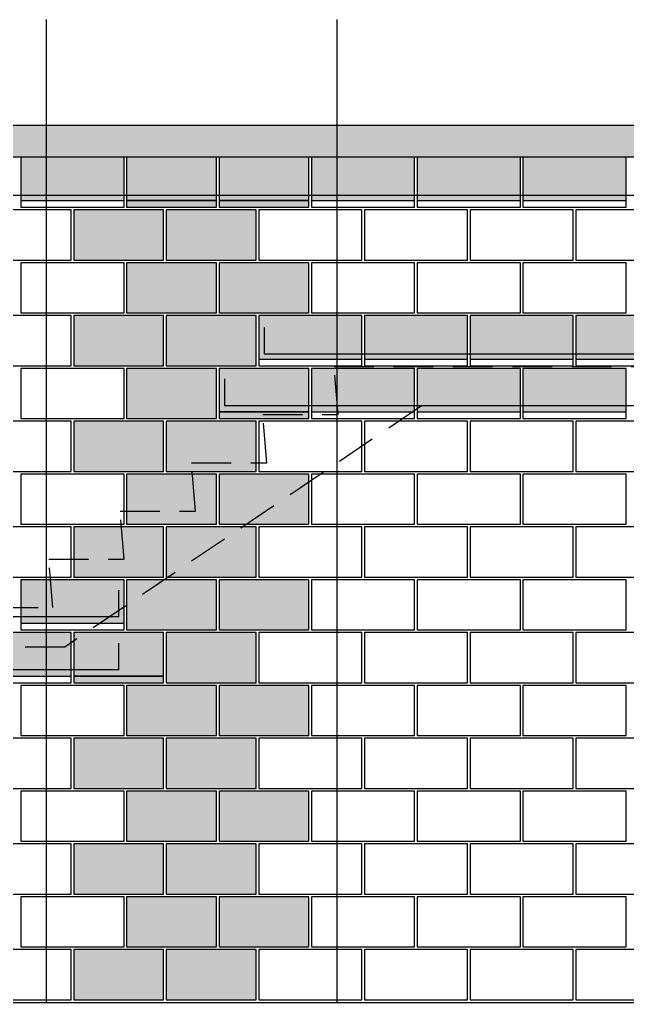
# Model space of a CAD drawing. Extents: x -1.9 to 86, y -1.6 to 60.9.
# Drawn here: x 34.33 to 38.93, y 46.69 to 54.13 of the extents above; entities that cross this region are included whole.
import ezdxf

# ---------------------------------------------------------------- set-up
doc = ezdxf.new("R2010")
doc.units = 0
doc.header["$MEASUREMENT"] = 0
doc.linetypes.add('ESTILO_TQS_0001', pattern=[0.45, 0.3, -0.15])
for name, color, linetype in [('PENA_01', 1, 'CONTINUOUS'), ('PENA_02', 2, 'CONTINUOUS'), ('PENA_05', 5, 'CONTINUOUS'), ('PENA_09', 254, 'CONTINUOUS'), ('PENA_11', 252, 'CONTINUOUS'), ('PENA_21', 100, 'CONTINUOUS')]:
    doc.layers.add(name, color=color, linetype=linetype)

msp = doc.modelspace()

# ---------------------------------------------------------------- linework, layer by layer
at = {"layer": 'PENA_01', "linetype": 'Continuous'}
for p, q in [((34.34111, 52.759658), (35.12111, 52.759658)), ((35.14111, 52.759658), (35.82111, 52.759658)), ((35.84111, 52.759658), (36.52111, 52.759658)), ((36.54111, 52.759658), (37.32111, 52.759658)), ((37.34111, 52.759658), (38.12111, 52.759658)), ((38.14111, 52.759658), (38.92111, 52.759658)), ((36.14111, 51.559658), (36.92111, 51.559658)), ((36.94111, 51.559658), (37.72111, 51.559658)), ((37.74111, 51.559658), (38.52111, 51.559658)), ((38.54111, 51.559658), (39.32111, 51.559658)), ((35.84111, 51.159658), (36.52111, 51.159658)), ((36.54111, 51.159658), (37.32111, 51.159658)), ((37.34111, 51.159658), (38.12111, 51.159658)), ((38.14111, 51.159658), (38.92111, 51.159658)), ((34.34111, 49.559658), (35.12111, 49.559658)), ((33.94111, 49.159658), (34.72111, 49.159658)), ((34.74111, 49.159658), (35.42111, 49.159658))]:
    msp.add_line(p, q, dxfattribs=at)
at = {"layer": 'PENA_01', "linetype": 'ESTILO_TQS_0001'}
msp.add_lwpolyline([(37.372988, 51.204657), (34.672989, 49.379658), (31.92111, 49.379658), (31.92111, 49.679658), (34.58111, 49.679658), (34.55111, 50.044658), (35.12111, 50.044658), (35.09111, 50.409658), (35.66111, 50.409658), (35.63111, 50.774658), (36.20111, 50.774658), (36.17111, 51.139658), (36.74111, 51.139658), (36.71111, 51.504658), (39.34111, 51.504658), (39.34111, 51.204658), (37.372988, 51.204658)], dxfattribs=at)
at = {"layer": 'PENA_02', "linetype": 'Continuous'}
msp.add_line((7.02111, 46.689658), (55.32111, 46.689658), dxfattribs=at)
for points in [[(7.02111, 53.329658), (55.32111, 53.329658), (55.32111, 53.089658), (55.02111, 53.089658), (55.02111, 52.709658), (54.54111, 52.709658), (54.54111, 53.089658), (53.82111, 53.089658), (53.82111, 51.909658), (48.84111, 51.909658), (48.84111, 53.089658), (48.44111, 53.089658), (48.44111, 52.709658), (48.16111, 52.709658), (48.16111, 53.089658), (47.38111, 53.089658), (47.38111, 52.709658), (47.10111, 52.709658), (47.10111, 53.089658), (46.42111, 53.089658), (46.42111, 51.909658), (39.64111, 51.909658), (39.64111, 53.089658), (7.62111, 53.089658)], [(34.34111, 52.709658), (35.12111, 52.709658), (35.12111, 53.089658), (34.34111, 53.089658), (34.34111, 52.709658)], [(35.14111, 52.709658), (35.82111, 52.709658), (35.82111, 53.089658), (35.14111, 53.089658), (35.14111, 52.709658)], [(35.84111, 52.709658), (36.52111, 52.709658), (36.52111, 53.089658), (35.84111, 53.089658), (35.84111, 52.709658)], [(36.54111, 52.709658), (37.32111, 52.709658), (37.32111, 53.089658), (36.54111, 53.089658), (36.54111, 52.709658)], [(37.34111, 52.709658), (38.12111, 52.709658), (38.12111, 53.089658), (37.34111, 53.089658), (37.34111, 52.709658)], [(38.14111, 52.709658), (38.92111, 52.709658), (38.92111, 53.089658), (38.14111, 53.089658), (38.14111, 52.709658)], [(33.94111, 52.309658), (34.72111, 52.309658), (34.72111, 52.689658), (33.94111, 52.689658), (33.94111, 52.309658)], [(34.74111, 52.309658), (35.42111, 52.309658), (35.42111, 52.689658), (34.74111, 52.689658), (34.74111, 52.309658)], [(35.44111, 52.309658), (36.12111, 52.309658), (36.12111, 52.689658), (35.44111, 52.689658), (35.44111, 52.309658)], [(36.14111, 52.309658), (36.92111, 52.309658), (36.92111, 52.689658), (36.14111, 52.689658), (36.14111, 52.309658)], [(36.94111, 52.309658), (37.72111, 52.309658), (37.72111, 52.689658), (36.94111, 52.689658), (36.94111, 52.309658)], [(37.74111, 52.309658), (38.52111, 52.309658), (38.52111, 52.689658), (37.74111, 52.689658), (37.74111, 52.309658)], [(38.54111, 52.309658), (39.32111, 52.309658), (39.32111, 52.689658), (38.54111, 52.689658), (38.54111, 52.309658)], [(34.34111, 51.909658), (35.12111, 51.909658), (35.12111, 52.289658), (34.34111, 52.289658), (34.34111, 51.909658)], [(35.14111, 51.909658), (35.82111, 51.909658), (35.82111, 52.289658), (35.14111, 52.289658), (35.14111, 51.909658)], [(35.84111, 51.909658), (36.52111, 51.909658), (36.52111, 52.289658), (35.84111, 52.289658), (35.84111, 51.909658)], [(36.54111, 51.909658), (37.32111, 51.909658), (37.32111, 52.289658), (36.54111, 52.289658), (36.54111, 51.909658)], [(37.34111, 51.909658), (38.12111, 51.909658), (38.12111, 52.289658), (37.34111, 52.289658), (37.34111, 51.909658)], [(38.14111, 51.909658), (38.92111, 51.909658), (38.92111, 52.289658), (38.14111, 52.289658), (38.14111, 51.909658)], [(33.94111, 51.509658), (34.72111, 51.509658), (34.72111, 51.889658), (33.94111, 51.889658), (33.94111, 51.509658)], [(34.74111, 51.509658), (35.42111, 51.509658), (35.42111, 51.889658), (34.74111, 51.889658), (34.74111, 51.509658)], [(35.44111, 51.509658), (36.12111, 51.509658), (36.12111, 51.889658), (35.44111, 51.889658), (35.44111, 51.509658)], [(36.14111, 51.509658), (36.92111, 51.509658), (36.92111, 51.889658), (36.14111, 51.889658), (36.14111, 51.509658)], [(36.94111, 51.509658), (37.72111, 51.509658), (37.72111, 51.889658), (36.94111, 51.889658), (36.94111, 51.509658)], [(37.74111, 51.509658), (38.52111, 51.509658), (38.52111, 51.889658), (37.74111, 51.889658), (37.74111, 51.509658)], [(38.54111, 51.509658), (39.32111, 51.509658), (39.32111, 51.889658), (38.54111, 51.889658), (38.54111, 51.509658)], [(34.34111, 51.109658), (35.12111, 51.109658), (35.12111, 51.489658), (34.34111, 51.489658), (34.34111, 51.109658)], [(35.14111, 51.109658), (35.82111, 51.109658), (35.82111, 51.489658), (35.14111, 51.489658), (35.14111, 51.109658)], [(35.84111, 51.109658), (36.52111, 51.109658), (36.52111, 51.489658), (35.84111, 51.489658), (35.84111, 51.109658)], [(36.54111, 51.109658), (37.32111, 51.109658), (37.32111, 51.489658), (36.54111, 51.489658), (36.54111, 51.109658)], [(37.34111, 51.109658), (38.12111, 51.109658), (38.12111, 51.489658), (37.34111, 51.489658), (37.34111, 51.109658)], [(38.14111, 51.109658), (38.92111, 51.109658), (38.92111, 51.489658), (38.14111, 51.489658), (38.14111, 51.109658)], [(33.94111, 50.709658), (34.72111, 50.709658), (34.72111, 51.089658), (33.94111, 51.089658), (33.94111, 50.709658)], [(34.74111, 50.709658), (35.42111, 50.709658), (35.42111, 51.089658), (34.74111, 51.089658), (34.74111, 50.709658)], [(35.44111, 50.709658), (36.12111, 50.709658), (36.12111, 51.089658), (35.44111, 51.089658), (35.44111, 50.709658)], [(36.14111, 50.709658), (36.92111, 50.709658), (36.92111, 51.089658), (36.14111, 51.089658), (36.14111, 50.709658)], [(36.94111, 50.709658), (37.72111, 50.709658), (37.72111, 51.089658), (36.94111, 51.089658), (36.94111, 50.709658)], [(37.74111, 50.709658), (38.52111, 50.709658), (38.52111, 51.089658), (37.74111, 51.089658), (37.74111, 50.709658)], [(38.54111, 50.709658), (39.32111, 50.709658), (39.32111, 51.089658), (38.54111, 51.089658), (38.54111, 50.709658)], [(34.34111, 50.309658), (35.12111, 50.309658), (35.12111, 50.689658), (34.34111, 50.689658), (34.34111, 50.309658)], [(35.14111, 50.309658), (35.82111, 50.309658), (35.82111, 50.689658), (35.14111, 50.689658), (35.14111, 50.309658)], [(35.84111, 50.309658), (36.52111, 50.309658), (36.52111, 50.689658), (35.84111, 50.689658), (35.84111, 50.309658)], [(36.54111, 50.309658), (37.32111, 50.309658), (37.32111, 50.689658), (36.54111, 50.689658), (36.54111, 50.309658)], [(37.34111, 50.309658), (38.12111, 50.309658), (38.12111, 50.689658), (37.34111, 50.689658), (37.34111, 50.309658)], [(38.14111, 50.309658), (38.92111, 50.309658), (38.92111, 50.689658), (38.14111, 50.689658), (38.14111, 50.309658)], [(33.94111, 49.909658), (34.72111, 49.909658), (34.72111, 50.289658), (33.94111, 50.289658), (33.94111, 49.909658)], [(34.74111, 49.909658), (35.42111, 49.909658), (35.42111, 50.289658), (34.74111, 50.289658), (34.74111, 49.909658)], [(35.44111, 49.909658), (36.12111, 49.909658), (36.12111, 50.289658), (35.44111, 50.289658), (35.44111, 49.909658)], [(36.14111, 49.909658), (36.92111, 49.909658), (36.92111, 50.289658), (36.14111, 50.289658), (36.14111, 49.909658)], [(36.94111, 49.909658), (37.72111, 49.909658), (37.72111, 50.289658), (36.94111, 50.289658), (36.94111, 49.909658)], [(37.74111, 49.909658), (38.52111, 49.909658), (38.52111, 50.289658), (37.74111, 50.289658), (37.74111, 49.909658)], [(38.54111, 49.909658), (39.32111, 49.909658), (39.32111, 50.289658), (38.54111, 50.289658), (38.54111, 49.909658)], [(34.34111, 49.509658), (35.12111, 49.509658), (35.12111, 49.889658), (34.34111, 49.889658), (34.34111, 49.509658)], [(35.14111, 49.509658), (35.82111, 49.509658), (35.82111, 49.889658), (35.14111, 49.889658), (35.14111, 49.509658)], [(35.84111, 49.509658), (36.52111, 49.509658), (36.52111, 49.889658), (35.84111, 49.889658), (35.84111, 49.509658)], [(36.54111, 49.509658), (37.32111, 49.509658), (37.32111, 49.889658), (36.54111, 49.889658), (36.54111, 49.509658)], [(37.34111, 49.509658), (38.12111, 49.509658), (38.12111, 49.889658), (37.34111, 49.889658), (37.34111, 49.509658)], [(38.14111, 49.509658), (38.92111, 49.509658), (38.92111, 49.889658), (38.14111, 49.889658), (38.14111, 49.509658)], [(33.94111, 49.109658), (34.72111, 49.109658), (34.72111, 49.489658), (33.94111, 49.489658), (33.94111, 49.109658)], [(34.74111, 49.109658), (35.42111, 49.109658), (35.42111, 49.489658), (34.74111, 49.489658), (34.74111, 49.109658)], [(35.44111, 49.109658), (36.12111, 49.109658), (36.12111, 49.489658), (35.44111, 49.489658), (35.44111, 49.109658)], [(36.14111, 49.109658), (36.92111, 49.109658), (36.92111, 49.489658), (36.14111, 49.489658), (36.14111, 49.109658)], [(36.94111, 49.109658), (37.72111, 49.109658), (37.72111, 49.489658), (36.94111, 49.489658), (36.94111, 49.109658)], [(37.74111, 49.109658), (38.52111, 49.109658), (38.52111, 49.489658), (37.74111, 49.489658), (37.74111, 49.109658)], [(38.54111, 49.109658), (39.32111, 49.109658), (39.32111, 49.489658), (38.54111, 49.489658), (38.54111, 49.109658)], [(34.34111, 48.709658), (35.12111, 48.709658), (35.12111, 49.089658), (34.34111, 49.089658), (34.34111, 48.709658)], [(35.14111, 48.709658), (35.82111, 48.709658), (35.82111, 49.089658), (35.14111, 49.089658), (35.14111, 48.709658)], [(35.84111, 48.709658), (36.52111, 48.709658), (36.52111, 49.089658), (35.84111, 49.089658), (35.84111, 48.709658)], [(36.54111, 48.709658), (37.32111, 48.709658), (37.32111, 49.089658), (36.54111, 49.089658), (36.54111, 48.709658)], [(37.34111, 48.709658), (38.12111, 48.709658), (38.12111, 49.089658), (37.34111, 49.089658), (37.34111, 48.709658)], [(38.14111, 48.709658), (38.92111, 48.709658), (38.92111, 49.089658), (38.14111, 49.089658), (38.14111, 48.709658)], [(33.94111, 48.309658), (34.72111, 48.309658), (34.72111, 48.689658), (33.94111, 48.689658), (33.94111, 48.309658)], [(34.74111, 48.309658), (35.42111, 48.309658), (35.42111, 48.689658), (34.74111, 48.689658), (34.74111, 48.309658)], [(35.44111, 48.309658), (36.12111, 48.309658), (36.12111, 48.689658), (35.44111, 48.689658), (35.44111, 48.309658)], [(36.14111, 48.309658), (36.92111, 48.309658), (36.92111, 48.689658), (36.14111, 48.689658), (36.14111, 48.309658)], [(36.94111, 48.309658), (37.72111, 48.309658), (37.72111, 48.689658), (36.94111, 48.689658), (36.94111, 48.309658)], [(37.74111, 48.309658), (38.52111, 48.309658), (38.52111, 48.689658), (37.74111, 48.689658), (37.74111, 48.309658)], [(38.54111, 48.309658), (39.32111, 48.309658), (39.32111, 48.689658), (38.54111, 48.689658), (38.54111, 48.309658)], [(34.34111, 47.909658), (35.12111, 47.909658), (35.12111, 48.289658), (34.34111, 48.289658), (34.34111, 47.909658)], [(35.14111, 47.909658), (35.82111, 47.909658), (35.82111, 48.289658), (35.14111, 48.289658), (35.14111, 47.909658)], [(35.84111, 47.909658), (36.52111, 47.909658), (36.52111, 48.289658), (35.84111, 48.289658), (35.84111, 47.909658)], [(36.54111, 47.909658), (37.32111, 47.909658), (37.32111, 48.289658), (36.54111, 48.289658), (36.54111, 47.909658)], [(37.34111, 47.909658), (38.12111, 47.909658), (38.12111, 48.289658), (37.34111, 48.289658), (37.34111, 47.909658)], [(38.14111, 47.909658), (38.92111, 47.909658), (38.92111, 48.289658), (38.14111, 48.289658), (38.14111, 47.909658)], [(33.94111, 47.509658), (34.72111, 47.509658), (34.72111, 47.889658), (33.94111, 47.889658), (33.94111, 47.509658)], [(34.74111, 47.509658), (35.42111, 47.509658), (35.42111, 47.889658), (34.74111, 47.889658), (34.74111, 47.509658)], [(35.44111, 47.509658), (36.12111, 47.509658), (36.12111, 47.889658), (35.44111, 47.889658), (35.44111, 47.509658)], [(36.14111, 47.509658), (36.92111, 47.509658), (36.92111, 47.889658), (36.14111, 47.889658), (36.14111, 47.509658)], [(36.94111, 47.509658), (37.72111, 47.509658), (37.72111, 47.889658), (36.94111, 47.889658), (36.94111, 47.509658)], [(37.74111, 47.509658), (38.52111, 47.509658), (38.52111, 47.889658), (37.74111, 47.889658), (37.74111, 47.509658)], [(38.54111, 47.509658), (39.32111, 47.509658), (39.32111, 47.889658), (38.54111, 47.889658), (38.54111, 47.509658)], [(34.34111, 47.109658), (35.12111, 47.109658), (35.12111, 47.489658), (34.34111, 47.489658), (34.34111, 47.109658)], [(35.14111, 47.109658), (35.82111, 47.109658), (35.82111, 47.489658), (35.14111, 47.489658), (35.14111, 47.109658)], [(35.84111, 47.109658), (36.52111, 47.109658), (36.52111, 47.489658), (35.84111, 47.489658), (35.84111, 47.109658)], [(36.54111, 47.109658), (37.32111, 47.109658), (37.32111, 47.489658), (36.54111, 47.489658), (36.54111, 47.109658)], [(37.34111, 47.109658), (38.12111, 47.109658), (38.12111, 47.489658), (37.34111, 47.489658), (37.34111, 47.109658)], [(38.14111, 47.109658), (38.92111, 47.109658), (38.92111, 47.489658), (38.14111, 47.489658), (38.14111, 47.109658)], [(33.94111, 46.709658), (34.72111, 46.709658), (34.72111, 47.089658), (33.94111, 47.089658), (33.94111, 46.709658)], [(34.74111, 46.709658), (35.42111, 46.709658), (35.42111, 47.089658), (34.74111, 47.089658), (34.74111, 46.709658)], [(35.44111, 46.709658), (36.12111, 46.709658), (36.12111, 47.089658), (35.44111, 47.089658), (35.44111, 46.709658)], [(36.14111, 46.709658), (36.92111, 46.709658), (36.92111, 47.089658), (36.14111, 47.089658), (36.14111, 46.709658)], [(36.94111, 46.709658), (37.72111, 46.709658), (37.72111, 47.089658), (36.94111, 47.089658), (36.94111, 46.709658)], [(37.74111, 46.709658), (38.52111, 46.709658), (38.52111, 47.089658), (37.74111, 47.089658), (37.74111, 46.709658)], [(38.54111, 46.709658), (39.32111, 46.709658), (39.32111, 47.089658), (38.54111, 47.089658), (38.54111, 46.709658)]]:
    msp.add_lwpolyline(points, dxfattribs=at)
at = {"layer": 'PENA_05', "linetype": 'Continuous'}
for p, q in [((20.55111, 52.799658), (40.04111, 52.799658)), ((36.18111, 51.799658), (36.18111, 51.599658)), ((36.18111, 51.599658), (39.28111, 51.599658)), ((35.88111, 51.409658), (35.88111, 51.209658)), ((35.88111, 51.209658), (39.98111, 51.209658)), ((35.08111, 49.609658), (35.08111, 49.809658)), ((31.68111, 49.609658), (35.08111, 49.609658)), ((35.08111, 49.209658), (35.08111, 49.409658)), ((31.68111, 49.209658), (35.08111, 49.209658))]:
    msp.add_line(p, q, dxfattribs=at)
for points in [[(34.53111, 54.129658), (34.53111, 46.689658)], [(36.73111, 54.129658), (36.73111, 46.689658)]]:
    msp.add_lwpolyline(points, dxfattribs=at)
at = {"layer": 'PENA_09', "linetype": 'Continuous'}
for points in [[(34.34111, 52.759658), (35.12111, 52.759658), (35.12111, 53.089658), (34.34111, 53.089658), (34.34111, 52.759658)], [(35.14111, 52.759658), (35.82111, 52.759658), (35.82111, 53.089658), (35.14111, 53.089658), (35.14111, 52.759658)], [(35.84111, 52.759658), (36.52111, 52.759658), (36.52111, 53.089658), (35.84111, 53.089658), (35.84111, 52.759658)], [(36.54111, 52.759658), (37.32111, 52.759658), (37.32111, 53.089658), (36.54111, 53.089658), (36.54111, 52.759658)], [(37.34111, 52.759658), (38.12111, 52.759658), (38.12111, 53.089658), (37.34111, 53.089658), (37.34111, 52.759658)], [(38.14111, 52.759658), (38.92111, 52.759658), (38.92111, 53.089658), (38.14111, 53.089658), (38.14111, 52.759658)], [(36.14111, 51.559658), (36.92111, 51.559658), (36.92111, 51.889658), (36.14111, 51.889658), (36.14111, 51.559658)], [(36.94111, 51.559658), (37.72111, 51.559658), (37.72111, 51.889658), (36.94111, 51.889658), (36.94111, 51.559658)], [(37.74111, 51.559658), (38.52111, 51.559658), (38.52111, 51.889658), (37.74111, 51.889658), (37.74111, 51.559658)], [(38.54111, 51.559658), (39.32111, 51.559658), (39.32111, 51.889658), (38.54111, 51.889658), (38.54111, 51.559658)], [(35.84111, 51.159658), (36.52111, 51.159658), (36.52111, 51.489658), (35.84111, 51.489658), (35.84111, 51.159658)], [(36.54111, 51.159658), (37.32111, 51.159658), (37.32111, 51.489658), (36.54111, 51.489658), (36.54111, 51.159658)], [(37.34111, 51.159658), (38.12111, 51.159658), (38.12111, 51.489658), (37.34111, 51.489658), (37.34111, 51.159658)], [(38.14111, 51.159658), (38.92111, 51.159658), (38.92111, 51.489658), (38.14111, 51.489658), (38.14111, 51.159658)], [(34.34111, 49.559658), (35.12111, 49.559658), (35.12111, 49.889658), (34.34111, 49.889658), (34.34111, 49.559658)], [(33.94111, 49.159658), (34.72111, 49.159658), (34.72111, 49.489658), (33.94111, 49.489658), (33.94111, 49.159658)], [(34.74111, 49.159658), (35.42111, 49.159658), (35.42111, 49.489658), (34.74111, 49.489658), (34.74111, 49.159658)]]:
    msp.add_lwpolyline(points, dxfattribs=at)
for points in [[(34.34111, 52.759658), (35.12111, 52.759658), (35.12111, 53.089658)], [(34.34111, 52.759658), (35.12111, 53.089658), (34.34111, 53.089658)], [(34.34111, 52.759658), (34.34111, 53.089658), (34.34111, 52.759658)], [(35.14111, 52.759658), (35.82111, 52.759658), (35.82111, 53.089658)], [(35.14111, 52.759658), (35.82111, 53.089658), (35.14111, 53.089658)], [(35.14111, 52.759658), (35.14111, 53.089658), (35.14111, 52.759658)], [(35.84111, 52.759658), (36.52111, 52.759658), (36.52111, 53.089658)], [(35.84111, 52.759658), (36.52111, 53.089658), (35.84111, 53.089658)], [(35.84111, 52.759658), (35.84111, 53.089658), (35.84111, 52.759658)], [(36.54111, 52.759658), (37.32111, 52.759658), (37.32111, 53.089658)], [(36.54111, 52.759658), (37.32111, 53.089658), (36.54111, 53.089658)], [(36.54111, 52.759658), (36.54111, 53.089658), (36.54111, 52.759658)], [(37.34111, 52.759658), (38.12111, 52.759658), (38.12111, 53.089658)], [(37.34111, 52.759658), (38.12111, 53.089658), (37.34111, 53.089658)], [(37.34111, 52.759658), (37.34111, 53.089658), (37.34111, 52.759658)], [(38.14111, 52.759658), (38.92111, 52.759658), (38.92111, 53.089658)], [(38.14111, 52.759658), (38.92111, 53.089658), (38.14111, 53.089658)], [(38.14111, 52.759658), (38.14111, 53.089658), (38.14111, 52.759658)], [(36.14111, 51.559658), (36.92111, 51.559658), (36.92111, 51.889658)], [(36.14111, 51.559658), (36.92111, 51.889658), (36.14111, 51.889658)], [(36.14111, 51.559658), (36.14111, 51.889658), (36.14111, 51.559658)], [(36.94111, 51.559658), (37.72111, 51.559658), (37.72111, 51.889658)], [(36.94111, 51.559658), (37.72111, 51.889658), (36.94111, 51.889658)], [(36.94111, 51.559658), (36.94111, 51.889658), (36.94111, 51.559658)], [(37.74111, 51.559658), (38.52111, 51.559658), (38.52111, 51.889658)], [(37.74111, 51.559658), (38.52111, 51.889658), (37.74111, 51.889658)], [(37.74111, 51.559658), (37.74111, 51.889658), (37.74111, 51.559658)], [(38.54111, 51.559658), (39.32111, 51.559658), (39.32111, 51.889658)], [(38.54111, 51.559658), (39.32111, 51.889658), (38.54111, 51.889658)], [(38.54111, 51.559658), (38.54111, 51.889658), (38.54111, 51.559658)], [(35.84111, 51.159658), (36.52111, 51.159658), (36.52111, 51.489658)], [(35.84111, 51.159658), (36.52111, 51.489658), (35.84111, 51.489658)], [(35.84111, 51.159658), (35.84111, 51.489658), (35.84111, 51.159658)], [(36.54111, 51.159658), (37.32111, 51.159658), (37.32111, 51.489658)], [(36.54111, 51.159658), (37.32111, 51.489658), (36.54111, 51.489658)], [(36.54111, 51.159658), (36.54111, 51.489658), (36.54111, 51.159658)], [(37.34111, 51.159658), (38.12111, 51.159658), (38.12111, 51.489658)], [(37.34111, 51.159658), (38.12111, 51.489658), (37.34111, 51.489658)], [(37.34111, 51.159658), (37.34111, 51.489658), (37.34111, 51.159658)], [(38.14111, 51.159658), (38.92111, 51.159658), (38.92111, 51.489658)], [(38.14111, 51.159658), (38.92111, 51.489658), (38.14111, 51.489658)], [(38.14111, 51.159658), (38.14111, 51.489658), (38.14111, 51.159658)], [(34.34111, 49.559658), (35.12111, 49.559658), (35.12111, 49.889658)], [(34.34111, 49.559658), (35.12111, 49.889658), (34.34111, 49.889658)], [(34.34111, 49.559658), (34.34111, 49.889658), (34.34111, 49.559658)], [(33.94111, 49.159658), (34.72111, 49.159658), (34.72111, 49.489658)], [(33.94111, 49.159658), (34.72111, 49.489658), (33.94111, 49.489658)], [(34.74111, 49.159658), (35.42111, 49.159658), (35.42111, 49.489658)], [(34.74111, 49.159658), (35.42111, 49.489658), (34.74111, 49.489658)], [(34.74111, 49.159658), (34.74111, 49.489658), (34.74111, 49.159658)]]:
    msp.add_solid(points, dxfattribs=at)
at = {"layer": 'PENA_11', "linetype": 'Continuous'}
for points in [[(7.62111, 53.089658), (7.02111, 53.329658), (55.32111, 53.329658)], [(7.62111, 53.089658), (55.32111, 53.329658), (39.64111, 53.089658)]]:
    msp.add_solid(points, dxfattribs=at)
at = {"layer": 'PENA_21', "linetype": 'Continuous'}
for points in [[(35.14111, 52.709658), (35.82111, 52.709658), (35.82111, 52.759658), (35.14111, 52.759658), (35.14111, 52.709658)], [(35.84111, 52.709658), (36.52111, 52.709658), (36.52111, 52.759658), (35.84111, 52.759658), (35.84111, 52.709658)], [(34.74111, 52.309658), (35.42111, 52.309658), (35.42111, 52.689658), (34.74111, 52.689658), (34.74111, 52.309658)], [(35.44111, 52.309658), (36.12111, 52.309658), (36.12111, 52.689658), (35.44111, 52.689658), (35.44111, 52.309658)], [(35.14111, 51.909658), (35.82111, 51.909658), (35.82111, 52.289658), (35.14111, 52.289658), (35.14111, 51.909658)], [(35.84111, 51.909658), (36.52111, 51.909658), (36.52111, 52.289658), (35.84111, 52.289658), (35.84111, 51.909658)], [(34.74111, 51.509658), (35.42111, 51.509658), (35.42111, 51.889658), (34.74111, 51.889658), (34.74111, 51.509658)], [(35.44111, 51.509658), (36.12111, 51.509658), (36.12111, 51.889658), (35.44111, 51.889658), (35.44111, 51.509658)], [(35.14111, 51.109658), (35.82111, 51.109658), (35.82111, 51.489658), (35.14111, 51.489658), (35.14111, 51.109658)], [(35.84111, 51.109658), (36.52111, 51.109658), (36.52111, 51.159658), (35.84111, 51.159658), (35.84111, 51.109658)], [(34.74111, 50.709658), (35.42111, 50.709658), (35.42111, 51.089658), (34.74111, 51.089658), (34.74111, 50.709658)], [(35.44111, 50.709658), (36.12111, 50.709658), (36.12111, 51.089658), (35.44111, 51.089658), (35.44111, 50.709658)], [(35.14111, 50.309658), (35.82111, 50.309658), (35.82111, 50.689658), (35.14111, 50.689658), (35.14111, 50.309658)], [(35.84111, 50.309658), (36.52111, 50.309658), (36.52111, 50.689658), (35.84111, 50.689658), (35.84111, 50.309658)], [(34.74111, 49.909658), (35.42111, 49.909658), (35.42111, 50.289658), (34.74111, 50.289658), (34.74111, 49.909658)], [(35.44111, 49.909658), (36.12111, 49.909658), (36.12111, 50.289658), (35.44111, 50.289658), (35.44111, 49.909658)], [(35.14111, 49.509658), (35.82111, 49.509658), (35.82111, 49.889658), (35.14111, 49.889658), (35.14111, 49.509658)], [(35.84111, 49.509658), (36.52111, 49.509658), (36.52111, 49.889658), (35.84111, 49.889658), (35.84111, 49.509658)], [(35.44111, 49.109658), (36.12111, 49.109658), (36.12111, 49.489658), (35.44111, 49.489658), (35.44111, 49.109658)], [(34.74111, 49.109658), (35.42111, 49.109658), (35.42111, 49.159658), (34.74111, 49.159658), (34.74111, 49.109658)], [(35.14111, 48.709658), (35.82111, 48.709658), (35.82111, 49.089658), (35.14111, 49.089658), (35.14111, 48.709658)], [(35.84111, 48.709658), (36.52111, 48.709658), (36.52111, 49.089658), (35.84111, 49.089658), (35.84111, 48.709658)], [(34.74111, 48.309658), (35.42111, 48.309658), (35.42111, 48.689658), (34.74111, 48.689658), (34.74111, 48.309658)], [(35.44111, 48.309658), (36.12111, 48.309658), (36.12111, 48.689658), (35.44111, 48.689658), (35.44111, 48.309658)], [(35.14111, 47.909658), (35.82111, 47.909658), (35.82111, 48.289658), (35.14111, 48.289658), (35.14111, 47.909658)], [(35.84111, 47.909658), (36.52111, 47.909658), (36.52111, 48.289658), (35.84111, 48.289658), (35.84111, 47.909658)], [(34.74111, 47.509658), (35.42111, 47.509658), (35.42111, 47.889658), (34.74111, 47.889658), (34.74111, 47.509658)], [(35.44111, 47.509658), (36.12111, 47.509658), (36.12111, 47.889658), (35.44111, 47.889658), (35.44111, 47.509658)], [(35.14111, 47.109658), (35.82111, 47.109658), (35.82111, 47.489658), (35.14111, 47.489658), (35.14111, 47.109658)], [(35.84111, 47.109658), (36.52111, 47.109658), (36.52111, 47.489658), (35.84111, 47.489658), (35.84111, 47.109658)], [(34.74111, 46.709658), (35.42111, 46.709658), (35.42111, 47.089658), (34.74111, 47.089658), (34.74111, 46.709658)], [(35.44111, 46.709658), (36.12111, 46.709658), (36.12111, 47.089658), (35.44111, 47.089658), (35.44111, 46.709658)]]:
    msp.add_lwpolyline(points, dxfattribs=at)
for points in [[(35.14111, 52.709658), (35.82111, 52.709658), (35.82111, 52.759658)], [(35.14111, 52.709658), (35.82111, 52.759658), (35.14111, 52.759658)], [(35.14111, 52.709658), (35.14111, 52.759658), (35.14111, 52.709658)], [(35.84111, 52.709658), (36.52111, 52.709658), (36.52111, 52.759658)], [(35.84111, 52.709658), (36.52111, 52.759658), (35.84111, 52.759658)], [(35.84111, 52.709658), (35.84111, 52.759658), (35.84111, 52.709658)], [(34.74111, 52.309658), (35.42111, 52.309658), (35.42111, 52.689658)], [(34.74111, 52.309658), (35.42111, 52.689658), (34.74111, 52.689658)], [(34.74111, 52.309658), (34.74111, 52.689658), (34.74111, 52.309658)], [(35.44111, 52.309658), (36.12111, 52.309658), (36.12111, 52.689658)], [(35.44111, 52.309658), (36.12111, 52.689658), (35.44111, 52.689658)], [(35.44111, 52.309658), (35.44111, 52.689658), (35.44111, 52.309658)], [(35.14111, 51.909658), (35.82111, 51.909658), (35.82111, 52.289658)], [(35.14111, 51.909658), (35.82111, 52.289658), (35.14111, 52.289658)], [(35.14111, 51.909658), (35.14111, 52.289658), (35.14111, 51.909658)], [(35.84111, 51.909658), (36.52111, 51.909658), (36.52111, 52.289658)], [(35.84111, 51.909658), (36.52111, 52.289658), (35.84111, 52.289658)], [(35.84111, 51.909658), (35.84111, 52.289658), (35.84111, 51.909658)], [(34.74111, 51.509658), (35.42111, 51.509658), (35.42111, 51.889658)], [(34.74111, 51.509658), (35.42111, 51.889658), (34.74111, 51.889658)], [(34.74111, 51.509658), (34.74111, 51.889658), (34.74111, 51.509658)], [(35.44111, 51.509658), (36.12111, 51.509658), (36.12111, 51.889658)], [(35.44111, 51.509658), (36.12111, 51.889658), (35.44111, 51.889658)], [(35.44111, 51.509658), (35.44111, 51.889658), (35.44111, 51.509658)], [(35.14111, 51.109658), (35.82111, 51.109658), (35.82111, 51.489658)], [(35.14111, 51.109658), (35.82111, 51.489658), (35.14111, 51.489658)], [(35.14111, 51.109658), (35.14111, 51.489658), (35.14111, 51.109658)], [(35.84111, 51.109658), (36.52111, 51.109658), (36.52111, 51.159658)], [(35.84111, 51.109658), (36.52111, 51.159658), (35.84111, 51.159658)], [(35.84111, 51.109658), (35.84111, 51.159658), (35.84111, 51.109658)], [(34.74111, 50.709658), (35.42111, 50.709658), (35.42111, 51.089658)], [(34.74111, 50.709658), (35.42111, 51.089658), (34.74111, 51.089658)], [(34.74111, 50.709658), (34.74111, 51.089658), (34.74111, 50.709658)], [(35.44111, 50.709658), (36.12111, 50.709658), (36.12111, 51.089658)], [(35.44111, 50.709658), (36.12111, 51.089658), (35.44111, 51.089658)], [(35.44111, 50.709658), (35.44111, 51.089658), (35.44111, 50.709658)], [(35.14111, 50.309658), (35.82111, 50.309658), (35.82111, 50.689658)], [(35.14111, 50.309658), (35.82111, 50.689658), (35.14111, 50.689658)], [(35.14111, 50.309658), (35.14111, 50.689658), (35.14111, 50.309658)], [(35.84111, 50.309658), (36.52111, 50.309658), (36.52111, 50.689658)], [(35.84111, 50.309658), (36.52111, 50.689658), (35.84111, 50.689658)], [(35.84111, 50.309658), (35.84111, 50.689658), (35.84111, 50.309658)], [(34.74111, 49.909658), (35.42111, 49.909658), (35.42111, 50.289658)], [(34.74111, 49.909658), (35.42111, 50.289658), (34.74111, 50.289658)], [(34.74111, 49.909658), (34.74111, 50.289658), (34.74111, 49.909658)], [(35.44111, 49.909658), (36.12111, 49.909658), (36.12111, 50.289658)], [(35.44111, 49.909658), (36.12111, 50.289658), (35.44111, 50.289658)], [(35.44111, 49.909658), (35.44111, 50.289658), (35.44111, 49.909658)], [(35.14111, 49.509658), (35.82111, 49.509658), (35.82111, 49.889658)], [(35.14111, 49.509658), (35.82111, 49.889658), (35.14111, 49.889658)], [(35.14111, 49.509658), (35.14111, 49.889658), (35.14111, 49.509658)], [(35.84111, 49.509658), (36.52111, 49.509658), (36.52111, 49.889658)], [(35.84111, 49.509658), (36.52111, 49.889658), (35.84111, 49.889658)], [(35.84111, 49.509658), (35.84111, 49.889658), (35.84111, 49.509658)], [(35.44111, 49.109658), (36.12111, 49.109658), (36.12111, 49.489658)], [(35.44111, 49.109658), (36.12111, 49.489658), (35.44111, 49.489658)], [(35.44111, 49.109658), (35.44111, 49.489658), (35.44111, 49.109658)], [(34.74111, 49.109658), (35.42111, 49.109658), (35.42111, 49.159658)], [(34.74111, 49.109658), (35.42111, 49.159658), (34.74111, 49.159658)], [(34.74111, 49.109658), (34.74111, 49.159658), (34.74111, 49.109658)], [(35.14111, 48.709658), (35.82111, 48.709658), (35.82111, 49.089658)], [(35.14111, 48.709658), (35.82111, 49.089658), (35.14111, 49.089658)], [(35.14111, 48.709658), (35.14111, 49.089658), (35.14111, 48.709658)], [(35.84111, 48.709658), (36.52111, 48.709658), (36.52111, 49.089658)], [(35.84111, 48.709658), (36.52111, 49.089658), (35.84111, 49.089658)], [(35.84111, 48.709658), (35.84111, 49.089658), (35.84111, 48.709658)], [(34.74111, 48.309658), (35.42111, 48.309658), (35.42111, 48.689658)], [(34.74111, 48.309658), (35.42111, 48.689658), (34.74111, 48.689658)], [(34.74111, 48.309658), (34.74111, 48.689658), (34.74111, 48.309658)], [(35.44111, 48.309658), (36.12111, 48.309658), (36.12111, 48.689658)], [(35.44111, 48.309658), (36.12111, 48.689658), (35.44111, 48.689658)], [(35.44111, 48.309658), (35.44111, 48.689658), (35.44111, 48.309658)], [(35.14111, 47.909658), (35.82111, 47.909658), (35.82111, 48.289658)], [(35.14111, 47.909658), (35.82111, 48.289658), (35.14111, 48.289658)], [(35.14111, 47.909658), (35.14111, 48.289658), (35.14111, 47.909658)], [(35.84111, 47.909658), (36.52111, 47.909658), (36.52111, 48.289658)], [(35.84111, 47.909658), (36.52111, 48.289658), (35.84111, 48.289658)], [(35.84111, 47.909658), (35.84111, 48.289658), (35.84111, 47.909658)], [(34.74111, 47.509658), (35.42111, 47.509658), (35.42111, 47.889658)], [(34.74111, 47.509658), (35.42111, 47.889658), (34.74111, 47.889658)], [(34.74111, 47.509658), (34.74111, 47.889658), (34.74111, 47.509658)], [(35.44111, 47.509658), (36.12111, 47.509658), (36.12111, 47.889658)], [(35.44111, 47.509658), (36.12111, 47.889658), (35.44111, 47.889658)], [(35.44111, 47.509658), (35.44111, 47.889658), (35.44111, 47.509658)], [(35.14111, 47.109658), (35.82111, 47.109658), (35.82111, 47.489658)], [(35.14111, 47.109658), (35.82111, 47.489658), (35.14111, 47.489658)], [(35.14111, 47.109658), (35.14111, 47.489658), (35.14111, 47.109658)], [(35.84111, 47.109658), (36.52111, 47.109658), (36.52111, 47.489658)], [(35.84111, 47.109658), (36.52111, 47.489658), (35.84111, 47.489658)], [(35.84111, 47.109658), (35.84111, 47.489658), (35.84111, 47.109658)], [(34.74111, 46.709658), (35.42111, 46.709658), (35.42111, 47.089658)], [(34.74111, 46.709658), (35.42111, 47.089658), (34.74111, 47.089658)], [(34.74111, 46.709658), (34.74111, 47.089658), (34.74111, 46.709658)], [(35.44111, 46.709658), (36.12111, 46.709658), (36.12111, 47.089658)], [(35.44111, 46.709658), (36.12111, 47.089658), (35.44111, 47.089658)], [(35.44111, 46.709658), (35.44111, 47.089658), (35.44111, 46.709658)]]:
    msp.add_solid(points, dxfattribs=at)

doc.saveas('drawing.dxf')
